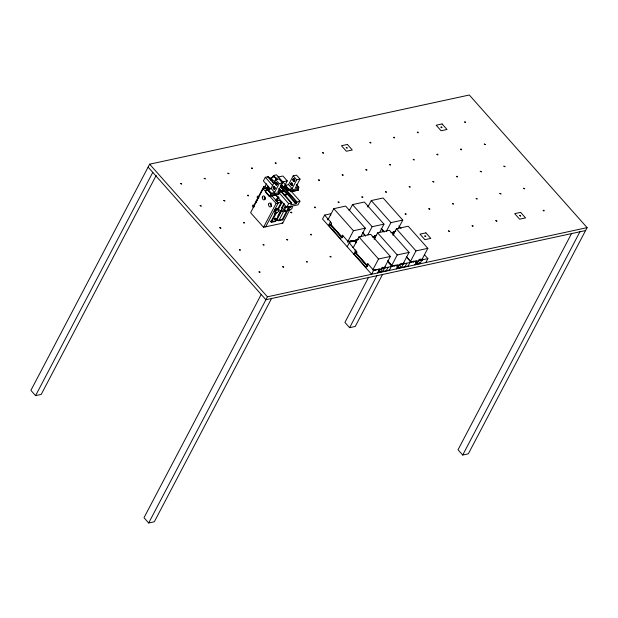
<?xml version="1.0" encoding="UTF-8"?>
<svg xmlns="http://www.w3.org/2000/svg" width="618" height="618" viewBox="0 0 618 618"><rect width="100%" height="100%" fill="white"/><g stroke="black" fill="none" stroke-linecap="round" stroke-linejoin="round"><path stroke-width="0.93" d="M284.697 211.217L285.987 210.699L284.782 211.711L285.377 210.143L284.311 210.784L285.076 210.723M288.815 210.166L288.76 208.799L290.452 207.045L292.198 206.667L292.26 208.042L290.56 209.788L288.815 210.166L287.803 208.938L282.349 219.328L270.978 221.792L271.449 222.318L275.474 221.453L275.659 220.224M284.798 206.906L286.072 207.262L284.798 206.906L282.488 211.294L280.309 211.765L280.394 211.194M282.519 208.034L282.619 207.378L281.816 207.555L282.519 208.034L275.474 221.453M415.644 262.341L415.968 262.465M385.477 267.339L384.775 268.243M404.18 263.291L403.484 264.195M422.89 259.243L422.009 259.019L421.221 260.502L419.977 259.104M274.732 218.996C274.469 220.317 276.733 218.587 275.79 218.254C276.269 218.301 274.261 220.325 275.041 218.571M275.952 201.128L278.239 196.794M327.316 218.803L327.996 219.158M352.639 247.316L353.318 247.679M284.682 211.317L284.898 210.892M571.665 233.326L458.031 449.765L462.712 455.033L468.351 453.813L587.1 227.633L469.317 95.01L149.649 164.187L30.9 390.367L35.581 395.636L41.221 394.415L156.192 175.427M35.581 395.636L152.785 172.383M274.044 183.028L268.359 176.632L265.307 177.289L263.384 180.95L270.221 188.644M267.764 177.335L268.359 176.632M253.882 205.493A1.166 0.803 77.8 0 0 252.523 205.74A1.166 0.803 77.8 0 0 253.542 207.331A1.166 0.803 77.8 0 0 253.882 205.493L257.868 197.76M258.764 196.053L263.701 186.659L265.122 186.35L266.435 183.855M270.035 189.672L268.274 187.687L263.16 188.791L250.599 212.7L263.562 227.293L282.735 223.137L289.788 209.718M266.706 188.529L267.996 186.142M274.562 177.381L273.287 175.952L273.519 175.512L276.578 174.855L285.979 185.439M267.215 189.541L266.682 190.545L265.64 190.784L265.771 192.468L269.185 196.308L270.166 196.223L270.746 193.519L274.585 192.414L279.197 183.623L282.511 182.913L278.981 178.934L275.659 179.645L271.047 188.428L267.215 189.541L270.746 193.519M275.837 178.818L276.068 178.378L273.519 175.512M282.511 182.913L277.899 191.696L283.94 190.506L280.796 186.976L283.94 190.506M277.845 194.516L278.927 194.207L278.873 192.561L288.668 203.592L291.719 202.936L279.089 188.714M275.929 200.386L278.17 196.91M281.074 191.008L279.135 189.332M276.424 201.066L278.193 197.69L278.973 197.621M285.114 184.936L287.254 180.873L282.936 176.006L277.737 177.134M296.385 184.535L298.733 187.184L295.419 187.903L300.031 179.12L296.501 175.141L293.187 175.86L288.575 184.643L285.4 185.323L284.404 186.621L287.942 190.599L298.401 188.428L298.927 187.424L296.57 184.774M276.988 200.95L278.803 197.59M263.562 227.293L276.115 203.376L281.229 202.271L279.46 200.286L276.478 200.927M280.765 191.727C283.229 188.343 291.186 195.566 284.728 195.087M265.686 226.829L278.247 202.92L271.449 195.273M275.381 213.403A1.669 0.765 -41.6 0 0 274.933 214.013L270.839 221.823L270.174 221.074M282.132 202.063L278.347 209.185L277.876 208.66L281.229 202.271M287.942 190.599L288.93 189.309L292.105 188.621L296.717 179.838L300.031 179.12M271.449 222.318L276.671 212.376M281.816 207.555L283.816 203.739M277.814 216.122L279.969 212.02M280.309 211.765L284.527 203.809M290.452 207.045L289.842 206.358L288.15 208.111L288.204 209.487L282.82 219.861L278.788 220.734L276.841 219.969L281.584 210.939L282.488 211.294M278.788 220.734L285.833 207.316M275.064 194.106L286.744 207.254L288.668 203.592M296.215 184.852L298.733 187.184M280.858 184.465L296.794 202.441L295.86 203.77L290.692 204.882L291.719 202.936M296.679 202.264L299.939 201.151L290.143 190.128L290.267 191.356M299.939 201.151L298.015 204.813L286.744 207.254M261.213 294.469L144.002 517.722L148.683 522.99L154.322 521.77L271.534 298.517M148.683 522.99L267.432 296.81L587.1 227.633M330.723 215.273L330.514 213.82L324.589 215.103L322.542 219.004L371.619 274.261L373.666 270.36L379.583 269.077L377.536 272.986M327.834 220.039L333.813 208.652L345.647 206.095L365.284 228.196L360.588 237.142M328.428 225.632L330.483 221.731L324.589 215.103M340.611 238.726L328.637 225.246L331.001 224.736L331.565 223.662L330.483 221.731M349.525 210.298L352.515 204.604L364.357 202.047L383.987 224.149L379.715 232.283M340.402 239.12L342.457 235.219L348.343 241.847L355.574 240.564L349.579 241.762M347.463 242.148L353.442 230.761L365.284 228.196M367.864 207.053L371.279 200.549L383.121 197.984L402.751 220.085L398.054 229.031M347.177 246.744L349.672 241.986L349.912 243.616L356.887 252.175L356.323 253.249L353.959 253.759L365.933 267.239M355.497 240.479L351.016 240.796L350.46 241.87L354.601 240.974M358.394 239.197L355.991 239.714L355.427 240.788L356.486 241.986M353.341 247.47L358.896 236.903L370.738 234.338L390.367 256.439L383.963 268.645L382.565 267.2M353.751 254.152L355.806 250.244M367.88 234.84L372.144 226.713L383.987 224.149M376.3 235.327L374.701 235.667L374.137 236.74L375.196 237.938M374.184 239.359L377.606 232.855L389.44 230.29L409.07 252.391L402.666 264.597M365.725 267.633L367.78 263.731L373.666 270.36L372.886 270.105L379.583 269.077M386.211 231.595L390.908 222.65L402.751 220.085M368.637 277.25L344.929 322.411L349.61 327.679L355.25 326.459L382.542 274.477M372.971 269.579L378.525 259.004L390.367 256.439M395.806 231.101L393.403 231.619L392.839 232.692L393.905 233.89M392.948 235.296L396.362 228.791L408.204 226.227L427.834 248.336L421.43 260.533L420.163 259.104M375.783 270.383L376.347 269.309M378.517 270.777L378.517 270.777A1.437 0.811 27.7 0 0 378.679 270.398M378.865 270.105L380.163 271.804L378.965 270.491M349.61 327.679L376.895 275.698M385.408 267.416L381.314 268.235L380.75 269.309L382.712 271.518L384.558 268.003L390.483 266.721L391.758 265.686L389.255 270.445M383.801 268.598L384.574 267.13L385.377 266.984M386.265 270.746L388.112 267.231M391.681 265.531L397.235 254.956L409.07 252.391M394.616 266.088L395.049 265.261L398.293 265.029L396.246 268.93M404.11 263.368L400.024 264.187L399.46 265.253L401.422 267.47L403.268 263.956L409.186 262.673L410.46 261.638L407.965 266.397M398.139 267.694L399.027 267.378M402.511 264.55L403.284 263.083L404.079 262.936M404.975 266.698L406.822 263.183M410.445 261.468L415.991 250.893L427.834 248.336M413.195 262.287L413.759 261.213L417.003 260.981L414.948 264.883M416.71 262.851C418.85 262.99 416.686 264.396 416.609 263.005M422.82 259.321L418.726 260.132L418.162 261.205L420.132 263.423L415.157 264.496M419.923 263.809L421.97 259.908L427.895 258.625L424.357 254.647M421.87 260.75L422.828 258.927M425.841 262.526L427.895 258.625M462.712 455.033L579.923 231.781M274.902 218.71L275.589 218.293M285.145 210.723L284.635 210.151M417.444 263.724L417.366 263.268M397.065 266.234L398.193 266.435M274.415 210.452L276.115 208.699L277.861 208.32L278.942 209.533L278.996 210.908L277.304 212.662L275.551 213.04L274.469 211.819L274.415 210.452L275.497 211.665L275.551 213.04M275.497 211.665L277.188 209.911L278.942 209.533M285.192 210.638L285.624 210.491M275.311 218.37L275.497 218.293M397.065 266.319L397.814 266.35L397.304 266.435M417.374 263.755L417.165 263.623M291.804 191.425L298.339 190.128L298.401 188.428M397.32 266.428L398.077 266.899L397.822 266.358M269.054 178.208L272.499 177.466L273.318 175.96M269.811 178.849L271.503 178.486M270.259 179.29L271.881 178.942M282.055 181.993L287.254 180.873M265.925 190.576L267.64 190.205M280.526 191.464L283.809 190.753M280.889 191.487L284.172 190.777M270.221 194.523L280.788 192.152L281.26 191.248L278.903 188.598M270.406 195.659L278.996 193.751M290.267 191.31L298.579 189.556M269.185 196.308L277.884 194.446M269.602 196.3L278.672 194.384M290.862 191.75L298.255 190.151M284.033 195.025L287.316 194.315M348.846 209.85L349.301 210.352M367.555 205.802L368.05 206.597M351.016 240.796L347.895 241.483M372.43 236.81L374.284 236.516L372.507 236.903M392.909 232.383L390.955 232.522M354.925 241.244L356.671 240.865M392.337 233.148L394.083 232.77M398.293 265.029L392.376 266.312L387.741 260.958M417.003 260.981L411.078 262.264L406.451 256.91M395.049 265.261L391.974 265.949M410.561 261.901L413.759 261.213M378.262 269.842L381.229 269.232M397.799 265.616L399.931 265.184M415.682 261.746L418.695 261.12M378.494 270.136L381.994 269.386M398.077 265.902L399.831 265.524M415.914 262.04L418.533 261.476M398.092 267.795L399.189 267.555M377.745 272.592L389.464 270.058M396.447 268.544L408.174 266.01M585.563 230.56L265.894 299.738L148.111 167.115M416.045 262.364L416.555 262.658M393.403 231.619L395.087 231.503M374.701 235.667L376.656 235.528M372.245 236.57L374.207 236.431M355.991 239.714L358.231 239.56M418.726 260.132L421.97 259.908M400.024 264.187L403.268 263.956M381.314 268.235L384.558 268.003M416.215 262.063L416.81 262.403M417.003 262.905L417.328 263.175L417.011 262.92M347.563 241.592L348.343 241.847M410.298 262.009L411.078 262.264M416.555 263.43L417.088 263.654L416.486 263.368M398.888 225.964L401.097 228.451M371.279 200.549L390.908 222.65M396.362 228.791L415.991 250.893M381.267 228.421L384.28 231.82M406.544 256.887L410.669 261.53M381.167 228.444L384.187 231.843M382.163 230.406L383.376 231.773M352.515 204.604L372.144 226.713M377.606 232.855L397.235 254.956M362.557 232.468L365.578 235.867M387.841 260.935L391.959 265.578M362.465 232.492L365.477 235.891M388.784 262.974L391.202 265.694M333.813 208.652L353.442 230.761M358.896 236.903L378.525 259.004M378.788 270.251L380.163 271.804M293.187 175.86L296.717 179.838M330.36 222.295L331.565 223.662M354.469 249.448L356.887 252.175M331.001 224.736L342.349 237.505M356.323 253.249L367.671 266.018M330.576 224.419L341.97 237.258M355.659 252.662L367.687 266.211M330.267 224.527L342.063 237.806M355.589 253.04L367.386 266.319M288.575 184.643L292.105 188.621M285.4 185.323L288.93 189.309M285.23 185.647L288.768 189.626M284.875 185.717L288.413 189.703M281.715 184.743L296.879 201.816M275.659 179.645L279.197 183.623M280.533 185.817L296.084 203.33M280.302 186.257L295.86 203.77M284.048 191.016L287.185 194.554M268.127 177.065L273.813 183.469M279.49 189.865L291.487 203.368M265.307 177.289L272.824 185.763M271.047 188.428L274.585 192.414M288.15 208.111L288.76 208.799M275.396 194.415L277.698 197.011M265.122 186.35L266.93 188.39M267.733 189.147L271.271 193.125M267.571 189.463L271.101 193.442M263.701 186.659L267.053 190.321M263.16 188.791L276.115 203.376M278.386 210.22L278.996 210.908M276.115 208.699L277.188 209.911M282.349 219.328L282.82 219.861M274.384 213.395L274.933 214.013M282.187 222.519L282.735 223.137M275.968 218.981L276.841 219.969M149.649 164.187L267.432 296.81M367.78 263.731L368.39 264.813M342.457 235.219L343.137 236.416M393.009 232.607L393.295 234.57M374.299 236.655L374.531 238.224M355.597 240.703L355.945 243.059M378.757 270.251A1.437 0.811 27.7 0 1 378.579 270.614M397.899 267.795A1.553 0.873 27.7 0 1 398 267.316M397.977 267.648A1.553 0.873 27.7 0 1 398.077 267.169M265.392 199.228A2.001 1.375 77.8 0 1 264.566 196.261M271.673 206.296A2.001 1.375 77.8 0 1 270.985 203.075M288.637 208.189A1.336 0.618 -41.6 0 1 288.351 207.895L288.892 206.86A1.336 0.618 -41.6 0 1 289.301 206.52M290.136 206.203A1.336 0.618 -41.6 0 1 290.29 206.227M275.412 211.062A1.336 0.618 -41.6 0 1 275.597 209.772A1.336 0.618 -41.6 0 1 277.188 209.216M265.423 197.899A1.336 0.618 -41.6 0 1 264.218 198.463M264.21 197.397A1.336 0.618 -41.6 0 1 264.828 196.802M258.641 198.115A1.166 0.803 77.8 0 1 257.32 197.791A1.166 0.803 77.8 0 1 257.745 196.145A1.166 0.803 77.8 0 1 258.811 197.474M256.725 202.38A1.166 0.803 77.8 0 1 256.331 200.78A1.166 0.803 77.8 0 1 257.42 200.471M274.74 183.152A3.329 1.869 27.7 0 1 272.793 182.526M270.676 180.139A3.329 1.869 27.7 0 1 271.603 178.733M275.211 181.375A3.329 1.869 27.7 0 1 271.634 178.687A3.329 1.869 27.7 0 1 273.751 176.957A3.329 1.869 27.7 0 1 277.528 179.483M276.068 178.378A3.329 1.869 27.7 0 1 277.196 179.583M180.502 183.492L181.715 184.025L180.518 183.438M200.132 205.593L201.344 206.126L200.147 205.539M204.187 178.37L205.392 178.896L204.195 178.316M219.769 227.702L220.974 228.227L219.776 227.648M223.816 200.471L225.022 201.004L223.832 200.417M227.864 173.241L229.077 173.774L227.88 173.187M239.398 249.803C240.726 251.657 240.85 248.838 239.398 249.772M243.446 222.573C244.728 224.419 244.952 221.661 243.453 222.55M247.494 195.342C248.776 197.188 249 194.438 247.501 195.319M251.541 168.119C252.847 169.981 252.994 167.184 251.549 168.088M259.027 271.905C260.363 273.782 260.433 270.939 259.027 271.905M263.075 244.674C264.38 246.536 264.527 243.762 263.083 244.651M275.219 162.99C276.555 164.844 276.679 162.032 275.226 162.967M282.704 266.783C284.033 268.66 284.079 265.825 282.712 266.752M286.752 239.552C288.042 241.422 288.15 238.648 286.76 239.529M290.8 212.322C292.067 214.191 292.275 211.41 290.808 212.298M298.903 157.868C300.248 159.73 300.333 156.918 298.903 157.845M306.381 261.653C307.725 263.531 307.772 260.696 306.381 261.653M310.437 234.431C311.789 236.3 311.843 233.465 310.437 234.431M314.485 207.2C315.844 209.093 315.813 206.196 314.485 207.2M318.533 179.969C319.861 181.846 319.908 179.019 318.54 179.946M322.581 152.746C323.871 154.616 323.979 151.843 322.588 152.716M330.066 256.532C331.418 258.417 331.418 255.551 330.066 256.532M334.114 229.301C335.45 231.178 335.512 228.328 334.114 229.301M338.162 202.078C339.521 203.955 339.521 201.097 338.162 202.078M342.21 174.848C343.631 176.733 343.5 173.836 342.21 174.848M346.258 147.617C347.594 149.502 347.656 146.651 346.258 147.617M361.839 196.949C363.229 198.826 363.191 195.983 361.839 196.949M365.887 169.726C367.27 171.595 367.254 168.753 365.887 169.726M369.943 142.495C371.364 144.38 371.217 141.468 369.943 142.495M385.524 191.827C386.822 193.712 386.93 190.869 385.524 191.827M389.572 164.597C391.001 166.497 390.815 163.561 389.572 164.597M393.62 137.374C394.825 139.243 395.165 136.478 393.62 137.374M405.153 213.928C406.536 215.775 406.544 212.994 405.153 213.905M409.201 186.706C410.646 188.56 410.46 185.74 409.209 186.675M413.249 159.475C414.701 161.344 414.531 158.463 413.249 159.475M417.297 132.244C418.602 134.137 418.695 131.286 417.297 132.244M424.782 236.03C426.142 237.907 426.103 235.079 424.79 236.006M428.83 208.807C430.143 210.676 430.182 207.864 428.838 208.776M432.878 181.576C434.215 183.446 434.269 180.611 432.886 181.553M436.926 154.346C438.316 156.192 438.324 153.38 436.934 154.322M440.982 127.123C442.364 128.969 442.372 126.188 440.982 127.092M448.459 230.908L449.672 231.441L448.475 230.854M452.507 203.677C453.836 205.555 453.844 202.735 452.515 203.654M456.555 176.454C457.899 178.324 457.907 175.504 456.563 176.424M460.611 149.224C461.963 151.093 461.932 148.274 460.611 149.201M464.659 121.993C465.933 123.863 466.026 121.089 464.666 121.97M472.137 225.786C473.465 227.648 473.566 224.813 472.137 225.786M476.192 198.556C477.544 200.417 477.59 197.582 476.192 198.532M480.24 171.325L481.445 171.858L480.256 171.279M484.288 144.102L485.501 144.635L484.303 144.048M495.821 220.657L497.026 221.19L495.837 220.611M499.869 193.434L501.082 193.967L499.885 193.38M503.917 166.203L505.13 166.736L503.933 166.149M519.499 215.535L520.711 216.068L519.514 215.481M523.546 188.305L524.759 188.838L523.562 188.258M543.176 210.414C544.52 212.26 544.612 209.448 543.183 210.383M347.378 144.457L341.46 145.74L346.366 151.263L352.283 149.981L347.378 144.457M442.094 123.955L436.177 125.238L441.082 130.761L447.007 129.486L442.094 123.955M425.902 232.87L419.977 234.152L424.89 239.676L430.808 238.394L425.902 232.87M520.619 212.368L514.694 213.65L519.607 219.181L525.524 217.899L520.619 212.368M275.682 183.368A1.105 0.757 77.8 0 0 276.648 184.882A1.105 0.757 77.8 0 0 276.98 183.144A1.105 0.757 77.8 0 0 275.682 183.368M275.365 183.314A1.336 0.912 77.8 0 0 276.532 185.137A1.336 0.912 77.8 0 0 276.926 183.044A1.336 0.912 77.8 0 0 275.365 183.314M273.504 187.517A1.105 0.757 77.8 0 0 274.469 189.031A1.105 0.757 77.8 0 0 274.801 187.293A1.105 0.757 77.8 0 0 273.504 187.517M273.187 187.463A1.336 0.912 77.8 0 0 274.353 189.286A1.336 0.912 77.8 0 0 274.747 187.192A1.336 0.912 77.8 0 0 273.187 187.463M293.202 179.599A1.105 0.757 77.8 0 0 294.191 181.089A1.105 0.757 77.8 0 0 294.492 179.336A1.105 0.757 77.8 0 0 293.202 179.599M291.024 183.747A1.105 0.757 77.8 0 0 292.013 185.238A1.105 0.757 77.8 0 0 292.314 183.476A1.105 0.757 77.8 0 0 291.024 183.747M292.886 179.552A1.336 0.912 77.8 0 0 294.075 181.344A1.336 0.912 77.8 0 0 294.438 179.228A1.336 0.912 77.8 0 0 292.886 179.552M290.707 183.701A1.336 0.912 77.8 0 0 291.897 185.493A1.336 0.912 77.8 0 0 292.26 183.376A1.336 0.912 77.8 0 0 290.707 183.701M262.341 197.011A2.001 1.375 77.8 0 0 263.963 199.892A2.001 1.375 77.8 0 0 264.72 196.848A2.001 1.375 77.8 0 0 262.341 197.011M268.621 204.087A2.001 1.375 77.8 0 0 270.244 206.96A2.001 1.375 77.8 0 0 271.001 203.917A2.001 1.375 77.8 0 0 268.621 204.087"/></g></svg>
